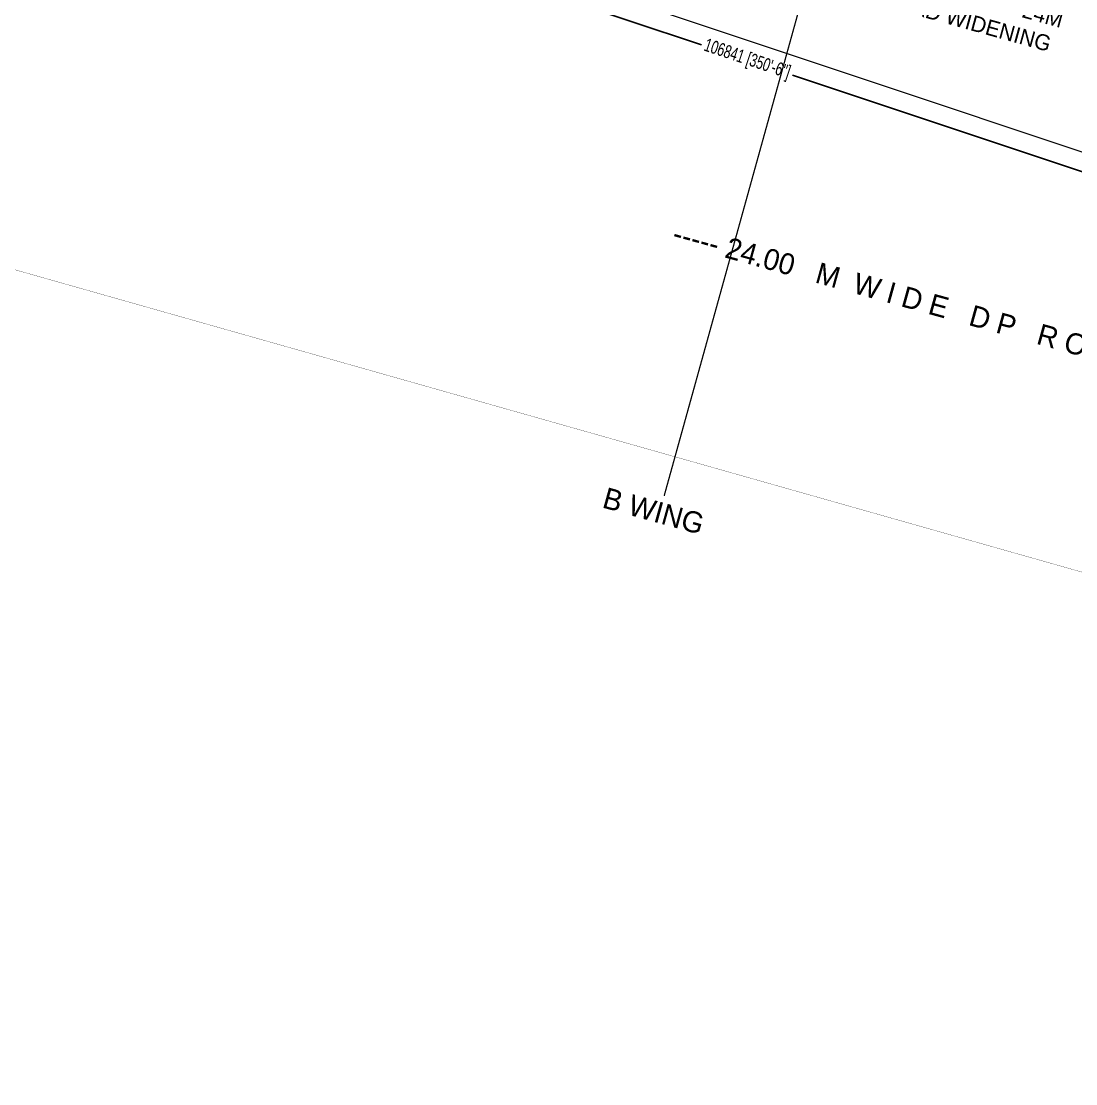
# Model space of a CAD drawing. Header units: millimetres. Extents: x 1330 to 3437, y 431 to 1156.
# Drawn here: x 1425.76 to 1465.88, y 949.19 to 989.61 of the extents above; entities that cross this region are included whole.
import ezdxf

# ---------------------------------------------------------------- set-up
doc = ezdxf.new("R2010")
doc.units = ezdxf.units.MM
doc.linetypes.add('DASHED', pattern=[0.75, 0.5, -0.25])
doc.linetypes.add('DASHED2', pattern=[0.375, 0.25, -0.125])
for name, color, linetype, lineweight in [('A01 Plot Boundary', 2, 'Continuous', 50), ('A03 Roads', 7, 'Continuous', 15), ('T01 Dimenstions Scale 01', 106, 'Continuous', 9), ('U05 Room Names-Scale 2', 7, 'Continuous', 25)]:
    doc.layers.add(name, color=color, linetype=linetype, lineweight=lineweight)
doc.styles.add('SWIS721LTCNBT', font='stylu.ttf')
doc.styles.add('vka-romans', font='GOTHIC.TTF', dxfattribs={"width": 0.7})
doc.dimstyles.new('vka-dim0100', dxfattribs={"dimscale": 100, "dimtxt": 1, "dimasz": 0.7, "dimexe": 1.5, "dimexo": 2.5, "dimgap": 1, "dimtad": 0, "dimdec": 0, "dimzin": 0, "dimdsep": 46, "dimtxsty": 'vka-romans', "dimblk": 'vkadot', "dimcen": 1.5, "dimdle": 1.5, "dimse1": 1, "dimse2": 1, "dimclrd": 256, "dimclre": 256, "dimclrt": 7, "dimadec": 1, "dimazin": 0, "dimtfac": 1, "dimtdec": 0, "dimtofl": 0, "dimtmove": 2, "dimatfit": 3, "dimfxl": 1, "dimtolj": 1, "dimtzin": 0, "dimarcsym": 0})

# ---------------------------------------------------------------- blocks, each defined once
blk = doc.blocks.new('vkadot')
at = {"layer": 'T01 Dimenstions Scale 01'}
for q in [(-0.85, 0), (0, 0.85), (0.85, 0), (0, -0.85)]:
    blk.add_line((0, 0), q, dxfattribs=at)
blk.add_circle((0, 0), 0.579, dxfattribs=at)
blk = doc.blocks.new('*D5')
at = {"layer": 'T01 Dimenstions Scale 01', "lineweight": -2, "transparency": 16777216}
for p, q in [((-2072679, 42978), (-2021253, 42978)), ((-1966179, 42978), (-2017605, 42978))]:
    blk.add_line(p, q, dxfattribs=at)
at = {"layer": 'T01 Dimenstions Scale 01', "lineweight": -2, "transparency": 16777216, "xscale": 100, "yscale": 100, "zscale": 100, "rotation": 180}
blk.add_blockref('vkadot', (-2072779, 42978), dxfattribs=at)
at = {"layer": 'T01 Dimenstions Scale 01', "lineweight": -2, "transparency": 16777216, "xscale": 100, "yscale": 100, "zscale": 100}
blk.add_blockref('vkadot', (-1966079, 42978), dxfattribs=at)
at = {"layer": 'T01 Dimenstions Scale 01', "color": 7, "transparency": 16777216, "insert": (-2019429, 42978), "char_height": 500, "attachment_point": 5, "style": 'vka-romans'}
blk.add_mtext('\\A1;106700 [350\'-1"]', dxfattribs=at)
blk = doc.blocks.new('*D72')
at = {"layer": 'T01 Dimenstions Scale 01', "lineweight": -2, "transparency": 16777216}
for p, q in [((-2072716, 32358), (-2021288, 29710)), ((-1966216, 26875), (-2017644, 29523))]:
    blk.add_line(p, q, dxfattribs=at)
at = {"layer": 'T01 Dimenstions Scale 01', "lineweight": -2, "transparency": 16777216, "xscale": 100, "yscale": 100, "zscale": 100}
for p, rotation in [((-2072816, 32363), 177.0528692918299), ((-1966116, 26870), 357.0528692918299)]:
    blk.add_blockref('vkadot', p, dxfattribs=dict(at, rotation=rotation))
at = {"layer": 'T01 Dimenstions Scale 01', "color": 7, "transparency": 16777216, "insert": (-2019466, 29616), "char_height": 500, "attachment_point": 5, "rotation": 357.0529, "style": 'vka-romans'}
blk.add_mtext('\\A1;106841 [350\'-6"]', dxfattribs=at)
blk = doc.blocks.new('*D88')
at = {"layer": 'T01 Dimenstions Scale 01', "lineweight": -2, "transparency": 16777216}
for p, q in [((-2076372, 37928), (-2030782, 37673)), ((-1981768, 37398), (-2027358, 37654))]:
    blk.add_line(p, q, dxfattribs=at)
at = {"layer": 'T01 Dimenstions Scale 01', "lineweight": -2, "transparency": 16777216, "xscale": 100, "yscale": 100, "zscale": 100}
for p, rotation in [((-2076472, 37929), 179.6789076011555), ((-1981668, 37398), 359.6789076011555)]:
    blk.add_blockref('vkadot', p, dxfattribs=dict(at, rotation=rotation))
at = {"layer": 'T01 Dimenstions Scale 01', "color": 7, "transparency": 16777216, "insert": (-2029070, 37663), "char_height": 500, "attachment_point": 5, "rotation": 359.6789, "style": 'vka-romans'}
blk.add_mtext('\\A1;94806 [311\'-1"]', dxfattribs=at)
blk = doc.blocks.new('fdgdg')
at = {"linetype": 'DASHED', "ltscale": 3000, "const_width": 50}
blk.add_lwpolyline([(-2018068.5, 12797.8), (-2018068.5, 45833)], dxfattribs=at)
at = {"layer": 'A01 Plot Boundary', "color": 20, "lineweight": 15, "ltscale": 3}
blk.add_lwpolyline([(-2088529.1, 40388.2), (-2088463, 42622.6), (-2087996.9, 59368.8), (-2087067.7, 90485.6), (-2073535.1, 89347.6), (-2072535.5, 102199.1), (-2065980.8, 101663.5), (-2064204, 104416.2), (-2065252.5, 115689.1), (-2066924.2, 124357.3), (-2071905.6, 146926.1), (-2073487, 154803), (-2068017.3, 158157.3), (-2023645.3, 168789.7), (-2000452.3, 139301.3), (-1999182.6, 136886.5), (-1963717.9, 99409.4), (-1931977, 25833.1), (-2088713.1, 33902.3)], close=True, dxfattribs=at)
at = {"layer": 'A03 Roads', "color": 5, "linetype": 'DASHED2', "ltscale": 5500, "const_width": 10}
blk.add_lwpolyline([(-2104235.9, 17110.3), (-2077630.8, 14675.9), (-1981230.1, 14135.7), (-1920413.7, 16674.7)], dxfattribs=at)
at = {"layer": 'U05 Room Names-Scale 2', "ltscale": 3000, "attachment_point": 8, "style": 'SWIS721LTCNBT'}
for s, insert, char_height, width in [('AREA UNDER 24M ROAD WIDENING ', (-2011814.2, 32972.9), 600, 8327.66), ('\\pt3200;{\\fCentury Gothic|b0|i0|c0|p34;-----^I24.00   M  W I D E   D P   R O A D    ----}', (-2009902.6, 22142.9), 800, 49410.61), ('B WING ', (-2018300.4, 11729.9), 800, 49410.61)]:
    blk.add_mtext(s, dxfattribs=dict(at, insert=insert, char_height=char_height, width=width))
at = {"layer": 'T01 Dimenstions Scale 01'}
dim = blk.add_linear_dim(base=(-1966078.8, 42978.3), p1=(-2072778.8, 44286), p2=(-1966078.8, 44286), dimstyle='vka-dim0100', override={"dimtxt": 5, "dimasz": 1, "dimfxl": 3}, dxfattribs=at)
dim.commit()
dim.dimension.update_dxf_attribs({"geometry": '*D5', "text_midpoint": (-2019428.8, 42978.3), "dimtype": 128})
for p1, p2, distance, picture, middle in [((-2076468, 38669.8), (-1981663.7, 38138.5), -740.9, '*D88', (-2029070, 37663.3)), ((-1966078.8, 27588.8), (-2072778.8, 33082), 719.9, '*D72', (-2019465.9, 29616.4))]:
    dim = blk.add_aligned_dim(p1=p1, p2=p2, distance=distance, dimstyle='vka-dim0100', override={"dimtxt": 5, "dimasz": 1, "dimfxl": 3}, dxfattribs=at)
    dim.commit()
    dim.dimension.update_dxf_attribs({"geometry": picture, "text_midpoint": middle})

msp = doc.modelspace()

# ---------------------------------------------------------------- block references
at = {"xscale": 0.0009999999999999998, "yscale": 0.0009999999999999998, "zscale": 0.0009999999999999998, "rotation": 344.5009561756062}
msp.add_blockref('fdgdg', (3391.48391, 419.95016, 91.374), dxfattribs=at)

doc.saveas('drawing.dxf')
